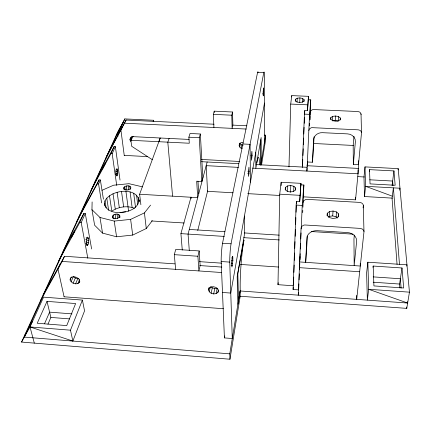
<?xml version="1.0" encoding="UTF-8"?>
<svg xmlns="http://www.w3.org/2000/svg" width="431" height="431" viewBox="0 0 431 431"><rect width="100%" height="100%" fill="white"/><g stroke="black" fill="none" stroke-linecap="round" stroke-linejoin="round"><path stroke-width="0.65" d="M260.744 164.928L260.744 139.784M261.121 162.611L261.138 137.521L255.836 168.322L255.761 152.197M264.343 142.963L264.58 76.486A11.114 0.862 -87.4 0 0 263.772 72.65L257.576 72.403L222.525 243.246A15.171 1.805 -86.1 0 0 221.178 261.52L224.422 337.904L232.277 338.529L229.734 262.102A15.193 1.638 -86.2 0 1 231.054 243.801L263.772 72.65M264.273 135.135L265.62 135.199L265.598 139.946L261.525 165.014M232.864 260.496L232.745 256.461L232.454 256.31L231.571 262.829L231.544 265.356L231.991 266.988L232.864 260.496L231.598 260.41M338.669 213.932L338.626 216.233L336.401 217.978L332.84 218.485L329.322 217.553L327.204 215.548L327.291 213.253L329.521 211.535L333.044 211.039L336.53 211.95L338.669 213.932L338.421 216.982M340.339 118.019L340.307 119.629L338.454 120.858L335.48 121.219L332.538 120.583L330.755 119.193L330.814 117.588L332.673 116.375L335.62 116.014L338.545 116.645L340.339 118.019L340.194 119.942M293.414 285.775L277.984 284.681L279.714 194.171L281.168 182.254L300.967 183.353L299.685 201.719L296.463 201.536L296.14 205.086L293.102 289.497L298.656 289.891L298.915 283.873M152.305 220.672L146.281 228.516L132.721 235.073L116.575 236.781L102.551 233.117L94.631 225.23L91.959 209.671L92.115 201.94M249.204 171.344L248.962 167.131L248.294 172.233L248.542 176.435L249.204 171.344L247.911 171.274M252.113 155.467L251.898 151.27L251.268 156.141L251.488 160.321L252.113 155.467L250.858 155.402M281.104 185.605L281.168 182.254M285.354 190.049L285.419 187.426L287.552 185.939L290.774 185.502L293.872 186.289L295.677 188.002L295.607 189.974M287.407 191.321L287.552 185.939M288.975 166.905L290.709 104.076L291.744 95.617L308.467 96.334L307.481 110.692L304.765 110.573L304.442 114.123L302.271 167.508M291.706 96.953L291.744 95.617M290.575 192.231L290.774 185.502M295.343 101.247L295.407 99.281L297.185 98.214L299.895 97.896L302.519 98.446L304.06 99.653L303.984 101.624M293.7 191.536L293.872 186.289M297.051 102.142L297.185 98.214M299.734 102.476L299.895 97.896M293.463 284.438L293.726 277.085M293.899 272.403L294.163 265.049M294.335 260.367L294.599 253.013M294.766 248.331L295.009 241.646M295.203 236.301L295.445 229.615M295.639 224.265L295.882 217.58M296.075 212.23L296.318 205.544M296.388 203.54L296.463 201.536M302.368 102.373L302.519 98.446M299.685 201.719L300.967 183.353M302.524 165.563L302.767 159.529M302.934 155.505L303.208 148.797M303.37 144.773L303.645 138.065M303.812 134.041L304.081 127.339M304.248 123.314L304.496 117.275M304.658 113.251L304.765 110.573M299.082 279.854L299.335 273.809M299.507 269.817L299.76 263.756M299.933 259.731L300.186 253.697M300.38 249.01L300.606 243.644M300.806 238.957L301.059 232.923M301.231 228.899L302.223 205.442L303.871 185.018L300.606 184.834M302.686 212.596L302.777 210.366M302.918 207.214L303.871 185.018M307.481 110.692L308.467 96.334M307.427 161.754L306.877 171.059L307.082 168.402M307.206 166.431L309.571 114.355L310.746 99.847L308.257 99.739M309.544 125.944L309.668 123.271M309.824 119.926L310.746 99.847M309.943 119.753L310.099 116.397M310.158 115.055C309.959 113.094 310.185 110.255 312.529 109.695A3.098 2.656 1.9 0 1 313.682 109.555L358.005 111.532L359.75 112.087L360.795 113.278M307.411 161.981L312.48 162.245L313.617 139.725A9.363 7.812 1.5 0 1 314.274 137.16C315.729 134.154 319.172 132.511 322.431 132.673L347.531 133.879C351.658 133.933 355.807 137.424 355.376 141.772L353.339 164.383L358.479 164.653L361.49 133.028A3.804 3.173 -3.1 0 0 361.243 131.622L360.16 130.404L358.35 129.833L312.356 127.657A3.211 2.71 2.6 0 0 311.166 127.791L309.447 128.912L308.838 130.518M314.097 136.794L312.48 162.245M330.69 119.506L330.814 117.588M263.616 93.953L263.632 87.897L263.131 91.873L263.255 95.935L263.616 93.953L262.398 93.899M307.454 236.096L305.671 262.355L306.845 238.122A11.163 8.442 3.9 0 1 307.605 235.364C309.458 231.959 313.585 230.45 317.297 230.682L347.267 232.551C351.885 232.697 357.057 236.22 356.636 241.29L354.174 265.615L353.953 239.038L354.347 235.046M332.673 116.375L332.376 120.847L335.313 120.491L338.222 121.116L338.545 116.645M327.124 215.689L327.291 213.253M335.313 120.491L335.62 116.014M328.293 217.089L329.176 216.405L329.521 211.535M329.176 216.405L332.684 215.909L333.044 211.039M117.711 174.011L117.744 170.261L116.93 168.473L116.084 170.455L115.939 172.362L116.052 174.232L116.871 176.004L117.711 174.011L115.917 173.122M298.457 292.525L298.257 295.154L301.075 228.037L301.792 226.307L303.828 225.133A3.836 2.936 4.8 0 1 305.25 225.009L360.208 228.398L362.369 229.06L363.667 230.413A4.547 3.448 0.4 0 1 363.958 231.943L356.696 299.367L356.652 295.359M88.56 242.939L88.565 238.785L88.118 237.438L87.504 237.12C85.861 239.35 86.006 242.637 86.873 245.169L87.493 245.465L88.56 242.939L86.141 241.802M300.062 256.677L299.653 261.951L360.289 266.024L360.241 263.346M299.771 263.029L299.416 267.656L359.669 271.751M337.43 218.016L336.153 216.82L336.53 211.95M293.102 289.497L293.312 287.014M353.991 136.309L353.178 145.446L353.339 164.383M295.677 188.002L295.488 190.001L293.36 191.515L290.101 191.957L286.976 191.148L285.193 189.419L285.419 187.426M304.06 99.653L303.925 101.069L302.153 102.147L299.421 102.47L296.776 101.915L295.246 100.692L295.407 99.281M303.311 196.832L355.537 199.839L358.544 168.435L358.409 160.731M407.532 301.7L407.651 303.036L240.078 290.963L240.196 296.248L406.767 308.38L409.45 292.159L398.196 168.634L365.003 166.889L363.979 176.952L364.518 196.541L392.549 198.136M363.101 207.839L363.306 205.867A4.353 3.383 -0.3 0 0 363.026 204.359L361.787 203.039L359.718 202.403L307.125 199.359A3.674 2.888 4.4 0 0 305.762 199.483L303.807 200.652L303.122 202.355M364.518 196.541L365.585 186.311L365.003 166.889M369.302 171.527L369.507 169.631L393.961 170.929L395.152 185.271L370.051 183.892L369.507 169.631M277.984 284.681L278.2 282.693M367.853 262.215L366.614 272.942L367.363 300.132L368.661 289.282L367.853 262.215L406.961 264.817L406.762 266.083M373.02 267.312L373.176 266.046L402.01 267.98L403.669 287.994L373.93 285.92L373.176 266.046M392.07 185.405L393.961 170.929M398.028 169.895L398.196 168.634M399.715 190.141L399.979 188.218L365.585 186.311L392.334 196.18M70.102 279.972L70.366 278.221L71.842 277.031L74.132 276.724L76.626 277.375L78.641 278.819L79.638 280.662L79.358 282.402L77.876 283.576C74.87 284.438 71.196 283.022 70.102 279.972L71.336 277.074M139.159 200.027C138.006 209.778 125.911 212.812 117.588 212.537C111.473 212.526 102.287 208.211 105.029 200.776C110.692 189.807 136.918 186.257 139.321 201.315M399.849 287.94L399.553 284.04L402.01 267.98M153.759 121.542L153.63 120.271L124.834 118.908L117.48 132.629L21.55 342.069L229.96 359.228L240.196 296.248M229.96 359.228L229.766 353.851L240.078 290.963M260.717 165.095L265.62 135.199M224.422 337.904L224.766 335.948M264.483 103.031L230.763 293.064L222.493 292.466M131.347 136.611L132.048 138.249L130.674 141.47L129.968 139.827L130.275 138.232L131.514 137.112L133.351 136.767M209.03 287.569L208.518 289.971L209.288 291.819L211.174 293.269L213.679 293.931L216.13 293.63L217.887 292.444L218.361 290.036M216.13 293.63L217.213 288.204L214.778 288.511L212.294 287.854L210.894 286.771M213.679 293.931L214.778 288.511M211.174 293.269L212.294 287.854M241.166 148.264L241.85 144.945L240.412 143.679L239.717 146.998L241.166 148.264L242.141 148.533M209.288 291.819L210.296 287.014M239.717 146.998L239.162 145.333L239.631 143.13M199.176 250.939L200.135 265.593L198.89 270.943L197.904 256.251L199.176 250.939L175.762 249.382L174.291 254.662L175.643 269.327M232.535 112.001L232.88 125.114L232.12 128.363L231.77 115.201L232.535 112.001L214.234 111.166L213.345 114.355L213.921 127.49M197.743 230.466L207.677 190.836M140.883 204.714L139.617 194.246L197.716 197.64L196.676 181.203L201.805 181.489L202.834 177.615L200.345 133.993L190.033 133.486L188.87 137.198L189.284 143.243L130.895 140.296L131.627 146.233L152.267 159.669M207.166 161.991L188.051 234.092L189.295 250.503M182.275 250.034L180.912 233.629L190.971 197.323M201.805 181.489L199.257 137.715L200.345 133.993M239.162 145.333L239.652 143.717L241.058 142.586L243.009 142.241M208.518 289.971L209.083 288.21L210.829 287.008L213.297 286.701L215.823 287.369L217.714 288.829L218.469 290.688L217.887 292.444M169.108 138.443L167.804 142.155L172.583 196.17M139.617 194.241L160.208 138.006L158.84 141.707M34.313 343.124L29.998 326.957L72.871 341.061L84.557 310.853L82.396 300.078L43.579 297.158L29.998 326.957L21.55 342.069M72.871 341.061L70.469 330.189L82.396 300.078M153.145 121.499L153.63 120.271M79.358 282.402L79.832 281.238M77.876 283.576L79.557 279.509M75.592 283.878L77.769 278.652L78.9 278.496M73.119 283.232L75.317 278.006L73.324 276.583L71.11 281.804M130.895 140.296L132.457 136.622L189.107 139.439M129.968 139.827L131.116 137.144M47.97 324.144L50.869 317.426L47.017 301.377L75.635 303.548L66.73 325.594L37.217 323.255L47.017 301.377M44.538 323.724L49.597 312.141L71.966 313.87M87.805 258.185L81.206 222.558L85.268 213.523L83.883 213.437L63.012 251.548M101.624 202.915L98.57 183.945L100.364 179.964L99.055 179.889L78.679 217.343M116.715 185.389L112.179 153.689L115.363 146.615L114.129 146.551L94.33 183.17M40.729 300.192L62.177 261.439L64.515 256.273L174.964 263.864M58.805 260.733L79.8 222.471L83.883 213.437M76.815 221.41L97.255 183.87L99.055 179.889M91 190.437L110.929 153.625L114.129 146.551M105.331 159.147L126.116 120.05L214.018 124.22M60.324 263.858L57.975 269.036L64.095 296.867M122.366 127.01L120.922 130.194L124.257 155.526M124.834 118.908L117.604 134.768L117.868 136.697M119.91 128.099L24.33 337.101L229.766 353.851M116.111 135.609L123.492 121.854M106.829 155.882L126.116 120.05M43.122 294.976L64.515 256.273M24.244 336.191L32.681 321.079M91.959 209.671L99.97 217.472L114.21 221.087L130.62 219.384L144.428 212.892L150.564 205.124M119.699 215.376L119.737 216.583C118.466 218.662 115.594 219.115 113.439 218.28L112.448 217.332L112.432 216.13C113.709 214.067 116.553 213.614 118.703 214.439L119.699 215.376L119.985 217.332M123.842 187.711C125.087 185.788 127.759 185.454 129.785 186.176L130.755 187.022L130.808 188.11C129.575 190.049 126.876 190.389 124.85 189.656L123.886 188.8L123.842 187.711L124.117 189.71M134.477 208.243C127.08 205.409 118.369 206.805 111.812 211.109L109.474 195.696M101.98 190.308L113.579 185.211L128.993 183.687L142.607 186.882M290.709 104.076L307.739 104.825M304.442 114.123L309.571 114.355M213.345 114.355L231.77 115.201M232.805 125.114L246.898 125.782M124.683 123.212L246.273 129.041M188.87 137.198L199.257 137.715M313.526 143.48L353.479 145.462M242.895 143.97L250.072 144.331L250.449 182.124L250.19 180.81M110.929 153.625L112.179 153.689M124.241 155.381L147.741 156.625M201.466 159.459L239.738 161.48M307.12 165.714L358.544 168.435M201.487 161.69L238.666 163.667M256.089 164.594L307.028 167.298M238.44 167.384L206.196 165.655L207.553 191.326L232.999 192.786M252.55 168.144L358.032 173.806L357.962 169.776M357.849 176.624L364.567 176.985M369.739 179.797L392.641 181.047L393.002 185.648M247.744 173.645L249.037 173.715M279.714 194.171L299.938 195.329M97.255 183.87L98.57 183.945M247.733 193.638L279.875 195.485M296.14 205.086L302.223 205.442M151.464 220.958L184.161 222.994M311.446 231.555L353.021 234.157M79.8 222.471L81.206 222.558M189.284 229.443L224.869 231.7M244.334 232.934L279.25 235.148M180.912 233.629L224.298 236.414M243.768 237.659L279.342 239.943M222.525 243.246L231.054 243.801M231.625 257.91L232.896 257.997M174.291 254.662L197.904 256.251M221.178 261.52L229.734 262.102M231.399 263.217L232.665 263.303M199.478 261.649L221.609 263.152M240.379 264.435L278.604 267.037M231.075 265.593L232.347 265.679M373.192 276.885L400.361 278.749L401.105 288.134M199.731 265.561L221.82 267.08M373.198 282.213L399.553 284.04M62.177 261.439L221.48 272.511M409.45 292.159L368.661 289.282L407.651 303.036M64.074 296.787L223.43 308.72M50.869 317.426L69.617 318.892M29.998 326.957L70.469 330.189M75.317 278.006L77.769 278.652M332.684 215.909L336.153 216.82M241.85 144.945L243.143 145.301M85.731 239.383L88.727 240.794M85.737 243.531L88.107 244.646M86.275 244.894L87.493 245.465M86.135 237.637L88.565 238.785M115.993 169.394L117.744 170.261M115.47 170.94L117.852 172.12M115.594 174.566L117.351 175.433M85.268 213.523L91.625 248.956M99.97 217.472L102.551 233.117M100.364 179.964L103.413 199.192M105.029 200.776L106.145 207.861M104.442 203.545L104.749 205.479M106.753 198.098L108.644 210.323M112.432 216.13L112.728 218.081M113.385 214.988L113.978 218.894M114.21 221.087L116.575 236.781M113.008 193.718L115.282 209.11M115.061 214.218L115.74 218.77M117.006 214.013L117.674 218.571M118.703 214.439L119.177 217.698M117.108 192.296L119.322 207.672M115.363 146.615L120.017 180.083M121.515 191.509L123.654 206.88M125.938 191.412L128.605 211.179M124.737 186.677L125.184 190.006M126.315 185.976L126.849 189.969M130.62 219.384L132.721 235.073M128.163 185.788L128.686 189.785M129.785 186.176L130.221 189.5M130.092 192.01L132.101 207.392M133.707 193.266L135.506 207.381M136.546 195.103L137.748 204.741M138.41 197.403L138.965 201.913M144.428 212.892L146.281 228.516M406.648 307.039L406.767 308.38M399.478 264.322L393.401 187.851L392.043 198.109L397.053 264.365M190.992 197.247L191.084 198.556M197.98 181.268L198.756 193.718M214.234 111.166L214.288 112.475M361.043 114.301L361.501 132.667M363.322 205.479L363.969 231.555M238.499 300.579L237.815 273.082L244.716 232.955L244.436 216.012M355.51 197.253L355.537 199.839M256.79 162.778A29.459 2.365 -86.8 0 1 259.613 164.626M120.044 212.693A17.111 10.581 -8.4 0 1 125.599 211.804M257.576 72.403A11.104 0.954 -87.5 0 1 258.185 72.257M360.795 113.278A3.669 3.109 -4 0 1 361.033 114.657M240.25 290.893L237.89 304.302L237.185 276.767L243.973 240.008A33.812 3.259 -85.9 0 0 240.25 290.893M105.552 162.826L102.449 168.877L105.552 162.826M71.487 236.834L71.169 237.793L74.563 231.011L71.487 236.834"/></g></svg>
